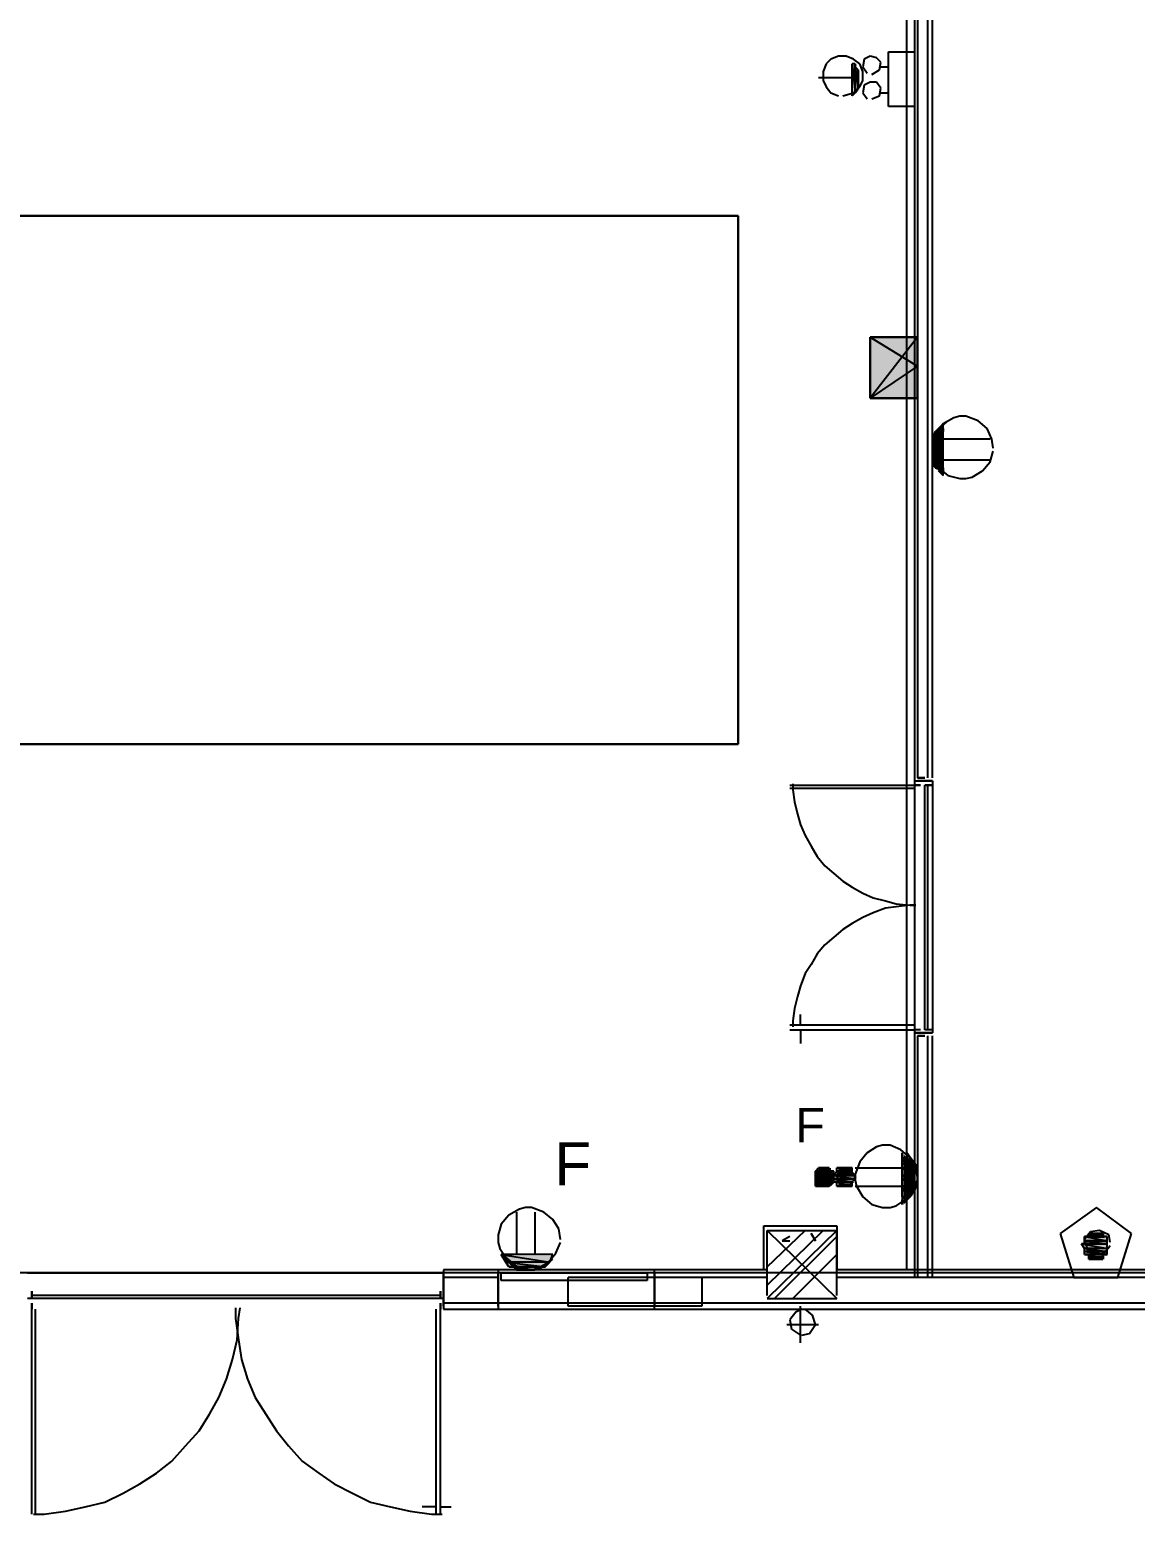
# Model space of a CAD drawing. Header units: millimetres. Extents: x 5 to 415, y 48 to 251.
# Drawn here: x 372.21 to 385.05, y 68.88 to 86.12 of the extents above; entities that cross this region are included whole.
import ezdxf

# ---------------------------------------------------------------- set-up
doc = ezdxf.new("R2010")
doc.units = ezdxf.units.MM
for name, color, linetype in [('H', 7, 'Continuous'), ('P', 7, 'Continuous'), ('T', 7, 'Continuous')]:
    doc.layers.add(name, color=color, linetype=linetype)

msp = doc.modelspace()

# ---------------------------------------------------------------- hatches: boundary and pattern name
at = {"layer": 'H', "linetype": 'Continuous'}
for points in [[(381.811, 85.39), (381.758, 85.337), (381.758, 85.725), (381.811, 85.725), (381.811, 85.39)], [(381.847, 85.425), (381.811, 85.39), (381.811, 85.69), (381.847, 85.637), (381.847, 85.425)], [(381.97, 81.827), (381.97, 82.55), (382.517, 82.55), (382.517, 81.827), (381.97, 81.827)], [(382.693, 81.368), (382.729, 81.456), (382.817, 81.456), (382.817, 81.368), (382.693, 81.368)], [(382.729, 81.456), (382.782, 81.492), (382.817, 81.492), (382.817, 81.456), (382.729, 81.456)], [(382.782, 81.492), (382.817, 81.527), (382.817, 81.492), (382.782, 81.492)], [(382.693, 81.315), (382.693, 81.368), (382.817, 81.368), (382.817, 81.315), (382.693, 81.315)], [(382.693, 81.245), (382.693, 81.315), (382.817, 81.315), (382.817, 81.245), (382.693, 81.245)], [(382.693, 81.192), (382.693, 81.245), (382.817, 81.245), (382.817, 81.192), (382.693, 81.192)], [(382.693, 81.104), (382.693, 81.192), (382.817, 81.192), (382.817, 81.104), (382.693, 81.104)], [(382.693, 81.068), (382.693, 81.104), (382.817, 81.104), (382.817, 81.068), (382.693, 81.068)], [(382.729, 81.033), (382.693, 81.068), (382.817, 81.068), (382.817, 81.033), (382.729, 81.033)], [(382.817, 80.945), (382.729, 81.033), (382.817, 80.98), (382.817, 80.945)], [(382.817, 80.98), (382.729, 81.033), (382.817, 81.033), (382.817, 80.98)], [(382.358, 73.025), (382.358, 73.06), (382.393, 73.025), (382.358, 73.025)], [(382.358, 72.99), (382.358, 73.025), (382.393, 73.025), (382.446, 72.99), (382.358, 72.99)], [(382.358, 72.937), (382.358, 72.99), (382.446, 72.99), (382.482, 72.937), (382.358, 72.937)], [(382.358, 72.902), (382.358, 72.937), (382.482, 72.937), (382.482, 72.902), (382.358, 72.902)], [(381.335, 72.849), (381.388, 72.902), (381.512, 72.902), (381.512, 72.849), (381.335, 72.849)], [(381.335, 72.813), (381.335, 72.849), (381.547, 72.849), (381.547, 72.813), (381.335, 72.813)], [(381.335, 72.778), (381.335, 72.813), (381.547, 72.813), (381.547, 72.778), (381.335, 72.778)], [(381.335, 72.725), (381.335, 72.778), (381.547, 72.778), (381.547, 72.725), (381.335, 72.725)], [(381.547, 72.813), (381.6, 72.849), (381.758, 72.849), (381.758, 72.813), (381.547, 72.813)], [(381.547, 72.778), (381.547, 72.813), (381.811, 72.813), (381.811, 72.778), (381.547, 72.778)], [(381.547, 72.725), (381.547, 72.778), (381.811, 72.778), (381.758, 72.725), (381.547, 72.725)], [(381.6, 72.849), (381.6, 72.902), (381.758, 72.902), (381.758, 72.849), (381.6, 72.849)], [(382.358, 72.813), (382.358, 72.902), (382.482, 72.902), (382.482, 72.813), (382.358, 72.813)], [(382.358, 72.778), (382.358, 72.813), (382.482, 72.813), (382.482, 72.778), (382.358, 72.778)], [(382.358, 72.69), (382.358, 72.778), (382.482, 72.778), (382.482, 72.69), (382.358, 72.69)], [(381.335, 72.69), (381.335, 72.725), (381.547, 72.725), (381.512, 72.69), (381.335, 72.69)], [(381.6, 72.69), (381.6, 72.725), (381.758, 72.725), (381.758, 72.69), (381.6, 72.69)], [(382.358, 72.637), (382.358, 72.69), (382.482, 72.69), (382.482, 72.637), (382.358, 72.637)], [(382.358, 72.566), (382.358, 72.637), (382.482, 72.637), (382.446, 72.566), (382.358, 72.566)], [(382.358, 72.478), (382.358, 72.566), (382.393, 72.513), (382.358, 72.478)], [(382.393, 72.513), (382.358, 72.566), (382.446, 72.566), (382.393, 72.513)], [(384.475, 72.055), (384.475, 72.09), (384.722, 72.09), (384.722, 72.055), (384.475, 72.055)], [(384.51, 72.09), (384.51, 72.143), (384.687, 72.143), (384.687, 72.09), (384.51, 72.09)], [(384.475, 71.967), (384.422, 72.002), (384.722, 72.002), (384.722, 71.967), (384.475, 71.967)], [(384.475, 72.002), (384.475, 72.055), (384.722, 72.055), (384.722, 72.002), (384.475, 72.002)], [(384.475, 71.931), (384.475, 71.967), (384.722, 71.967), (384.722, 71.931), (384.475, 71.931)], [(384.475, 71.878), (384.475, 71.931), (384.722, 71.931), (384.722, 71.878), (384.475, 71.878)], [(377.737, 71.79), (377.702, 71.878), (378.284, 71.878), (378.248, 71.79), (377.737, 71.79)], [(377.79, 71.755), (377.737, 71.79), (378.248, 71.79), (378.213, 71.755), (377.79, 71.755)], [(377.86, 71.72), (377.825, 71.755), (378.125, 71.755), (378.072, 71.72), (377.86, 71.72)], [(384.51, 71.843), (384.51, 71.878), (384.687, 71.878), (384.687, 71.843), (384.51, 71.843)]]:
    msp.add_hatch(color=256, dxfattribs=at).paths.add_polyline_path(points)

# ---------------------------------------------------------------- linework, layer by layer
at = {"layer": 'P'}
for points in [[(382.393, 71.72), (382.393, 87.136)], [(382.482, 87.136), (382.482, 77.435)], [(382.517, 87.136), (382.517, 77.435)], [(382.64, 77.435), (382.64, 87.136)], [(382.693, 77.435), (382.693, 87.136)], [(382.482, 87.048), (382.482, 71.72)], [(382.182, 85.231), (382.182, 85.866)], [(382.182, 85.866), (382.482, 85.866)], [(382.482, 85.866), (382.482, 85.231)], [(381.459, 85.725), (381.423, 85.637)], [(381.459, 85.725), (381.423, 85.637)], [(381.512, 85.778), (381.459, 85.725)], [(381.512, 85.778), (381.459, 85.725)], [(381.6, 85.813), (381.512, 85.778)], [(381.6, 85.813), (381.512, 85.778)], [(381.688, 85.813), (381.6, 85.813)], [(381.688, 85.813), (381.6, 85.813)], [(381.776, 85.778), (381.688, 85.813)], [(381.776, 85.778), (381.688, 85.813)], [(381.758, 85.355), (381.758, 85.725)], [(381.758, 85.725), (381.794, 85.39)], [(381.758, 85.725), (381.794, 85.39)], [(381.794, 85.725), (381.758, 85.725)], [(381.847, 85.725), (381.776, 85.778)], [(381.847, 85.725), (381.776, 85.778)], [(381.794, 85.39), (381.794, 85.725)], [(381.794, 85.39), (381.794, 85.725)], [(381.794, 85.725), (381.794, 85.69)], [(381.794, 85.725), (381.794, 85.39)], [(381.794, 85.39), (381.794, 85.725)], [(381.882, 85.637), (381.847, 85.725)], [(381.882, 85.637), (381.847, 85.725)], [(381.9, 85.778), (381.882, 85.69)], [(381.97, 85.813), (381.9, 85.778)], [(382.041, 85.796), (381.97, 85.813)], [(382.094, 85.743), (382.041, 85.796)], [(382.076, 85.654), (382.094, 85.743)], [(381.37, 85.566), (381.829, 85.566)], [(381.423, 85.637), (381.423, 85.531)], [(381.423, 85.637), (381.423, 85.531)], [(381.423, 85.531), (381.459, 85.46)], [(381.423, 85.531), (381.459, 85.46)], [(381.794, 85.69), (381.794, 85.39)], [(381.794, 85.39), (381.794, 85.69)], [(381.794, 85.69), (381.829, 85.443)], [(381.794, 85.69), (381.829, 85.443)], [(381.829, 85.654), (381.794, 85.69)], [(381.829, 85.443), (381.829, 85.654)], [(381.829, 85.443), (381.829, 85.654)], [(381.829, 85.654), (381.829, 85.478)], [(381.829, 85.654), (381.829, 85.478)], [(381.829, 85.602), (381.829, 85.654)], [(381.829, 85.478), (381.829, 85.602)], [(381.829, 85.478), (381.829, 85.602)], [(381.829, 85.602), (381.829, 85.513)], [(381.829, 85.602), (381.829, 85.513)], [(381.829, 85.566), (381.829, 85.602)], [(381.829, 85.513), (381.829, 85.566)], [(381.847, 85.46), (381.882, 85.531)], [(381.847, 85.46), (381.882, 85.531)], [(381.882, 85.69), (381.935, 85.619)], [(381.882, 85.531), (381.882, 85.637)], [(381.882, 85.531), (381.882, 85.637)], [(381.988, 85.602), (382.076, 85.654)], [(382.094, 85.69), (382.182, 85.69)], [(381.459, 85.46), (381.512, 85.39)], [(381.459, 85.46), (381.512, 85.39)], [(381.512, 85.39), (381.6, 85.355)], [(381.512, 85.39), (381.6, 85.355)], [(381.653, 85.355), (381.776, 85.39)], [(381.653, 85.355), (381.776, 85.39)], [(381.794, 85.39), (381.758, 85.355)], [(381.776, 85.39), (381.847, 85.46)], [(381.776, 85.39), (381.847, 85.46)], [(381.829, 85.443), (381.794, 85.39)], [(381.794, 85.39), (381.794, 85.39)], [(381.829, 85.513), (381.829, 85.478)], [(381.829, 85.478), (381.829, 85.443)], [(381.9, 85.478), (381.882, 85.39)], [(381.882, 85.39), (381.935, 85.319)], [(381.97, 85.513), (381.9, 85.478)], [(382.041, 85.513), (381.97, 85.513)], [(381.988, 85.319), (382.076, 85.355)], [(382.094, 85.443), (382.041, 85.513)], [(382.076, 85.355), (382.094, 85.443)], [(382.094, 85.39), (382.182, 85.39)], [(382.482, 85.231), (382.182, 85.231)], [(380.436, 83.961), (365.795, 83.961)], [(365.795, 83.961), (380.436, 83.961)], [(380.436, 83.961), (365.795, 83.961)], [(380.436, 77.823), (380.436, 83.961)], [(380.436, 83.961), (380.436, 77.823)], [(380.436, 77.823), (380.436, 83.961)], [(381.97, 81.844), (381.97, 82.55)], [(382.517, 82.55), (381.97, 81.844)], [(382.517, 82.55), (381.97, 81.844)], [(381.97, 81.844), (381.97, 82.55)], [(381.97, 82.55), (382.517, 82.55)], [(381.97, 81.844), (381.97, 82.55)], [(381.97, 82.55), (382.517, 82.55)], [(381.97, 82.55), (381.97, 81.844)], [(382.517, 82.55), (381.97, 82.55)], [(381.97, 82.55), (382.517, 82.215)], [(382.517, 81.844), (382.517, 82.55)], [(382.517, 82.55), (382.517, 81.844)], [(382.517, 81.844), (382.517, 82.55)], [(382.517, 82.215), (381.97, 81.844)], [(381.97, 81.844), (382.517, 81.844)], [(382.517, 81.844), (381.97, 81.844)], [(381.97, 81.844), (382.517, 81.844)], [(382.852, 81.562), (382.746, 81.474)], [(382.94, 81.615), (382.817, 81.545)], [(382.94, 81.615), (382.817, 81.545)], [(383.011, 81.633), (382.94, 81.615)], [(383.011, 81.633), (382.94, 81.615)], [(383.081, 81.633), (383.011, 81.633)], [(383.081, 81.633), (383.011, 81.633)], [(383.223, 81.58), (383.081, 81.633)], [(383.223, 81.58), (383.081, 81.633)], [(383.328, 81.492), (383.223, 81.58)], [(383.328, 81.492), (383.223, 81.58)], [(382.693, 81.368), (382.729, 81.456)], [(382.729, 81.439), (382.693, 81.298)], [(382.729, 81.439), (382.693, 81.298)], [(382.711, 81.403), (382.693, 81.315)], [(382.746, 81.474), (382.711, 81.403)], [(382.817, 81.545), (382.729, 81.439)], [(382.817, 81.545), (382.729, 81.439)], [(382.764, 81.492), (382.729, 81.456)], [(382.729, 81.456), (382.764, 81.492)], [(382.817, 81.456), (382.729, 81.456)], [(382.729, 81.456), (382.817, 81.368)], [(382.729, 81.456), (382.817, 81.368)], [(382.817, 81.545), (382.764, 81.492)], [(382.764, 81.492), (382.817, 81.545)], [(382.817, 80.945), (382.817, 81.545)], [(382.817, 81.492), (382.817, 81.456)], [(382.817, 81.456), (382.817, 81.492)], [(382.817, 81.368), (382.817, 81.456)], [(383.381, 81.368), (383.328, 81.492)], [(383.381, 81.368), (383.328, 81.492)], [(382.817, 81.368), (382.693, 81.368)], [(382.817, 81.368), (382.693, 81.368)], [(382.693, 81.368), (382.817, 81.333)], [(382.693, 81.368), (382.817, 81.333)], [(382.693, 81.333), (382.693, 81.368)], [(382.817, 81.333), (382.693, 81.333)], [(382.817, 81.333), (382.693, 81.333)], [(382.693, 81.333), (382.817, 81.245)], [(382.693, 81.333), (382.817, 81.245)], [(382.693, 81.245), (382.693, 81.333)], [(382.693, 81.315), (382.693, 81.227)], [(382.693, 81.298), (382.693, 81.227)], [(382.693, 81.298), (382.693, 81.227)], [(382.817, 81.245), (382.693, 81.245)], [(382.817, 81.245), (382.693, 81.245)], [(382.693, 81.245), (382.817, 81.209)], [(382.693, 81.245), (382.817, 81.209)], [(382.693, 81.209), (382.693, 81.245)], [(382.693, 81.227), (382.693, 81.157)], [(382.693, 81.227), (382.693, 81.157)], [(382.693, 81.227), (382.711, 81.139)], [(383.364, 81.368), (382.817, 81.368)], [(382.817, 81.333), (382.817, 81.368)], [(382.817, 81.245), (382.817, 81.333)], [(382.817, 81.209), (382.817, 81.245)], [(383.364, 81.104), (383.399, 81.227)], [(383.364, 81.104), (383.399, 81.227)], [(383.399, 81.262), (383.381, 81.368)], [(383.399, 81.262), (383.381, 81.368)], [(382.817, 81.209), (382.693, 81.209)], [(382.817, 81.209), (382.693, 81.209)], [(382.693, 81.209), (382.817, 81.121)], [(382.693, 81.209), (382.817, 81.121)], [(382.693, 81.121), (382.693, 81.209)], [(382.693, 81.157), (382.764, 81.033)], [(382.693, 81.157), (382.764, 81.033)], [(382.817, 81.121), (382.693, 81.121)], [(382.817, 81.121), (382.693, 81.121)], [(382.693, 81.121), (382.817, 81.068)], [(382.693, 81.121), (382.817, 81.068)], [(382.693, 81.068), (382.693, 81.121)], [(382.817, 81.068), (382.693, 81.068)], [(382.817, 81.068), (382.693, 81.068)], [(382.693, 81.068), (382.817, 81.033)], [(382.693, 81.068), (382.817, 81.033)], [(382.729, 81.033), (382.693, 81.068)], [(382.711, 81.139), (382.746, 81.051)], [(382.746, 81.051), (382.817, 80.998)], [(382.817, 81.121), (382.817, 81.209)], [(383.364, 81.121), (382.817, 81.121)], [(382.817, 81.068), (382.817, 81.121)], [(382.817, 81.033), (382.817, 81.068)], [(383.275, 80.998), (383.364, 81.104)], [(383.275, 80.998), (383.364, 81.104)], [(382.817, 81.033), (382.729, 81.033)], [(382.729, 81.033), (382.817, 80.998)], [(382.817, 80.998), (382.729, 81.033)], [(382.729, 81.033), (382.817, 81.033)], [(382.817, 80.998), (382.729, 81.033)], [(382.764, 81.033), (382.87, 80.945)], [(382.764, 81.033), (382.87, 80.945)], [(382.764, 80.998), (382.817, 80.945)], [(382.817, 80.945), (382.764, 80.998)], [(382.817, 81.033), (382.817, 80.998)], [(382.87, 80.945), (383.011, 80.91)], [(382.87, 80.945), (383.011, 80.91)], [(383.011, 80.91), (383.081, 80.91)], [(383.011, 80.91), (383.081, 80.91)], [(383.081, 80.91), (383.152, 80.927)], [(383.081, 80.91), (383.152, 80.927)], [(383.152, 80.927), (383.275, 80.998)], [(383.152, 80.927), (383.275, 80.998)], [(365.795, 77.823), (380.436, 77.823)], [(380.436, 77.823), (365.795, 77.823)], [(365.795, 77.823), (380.436, 77.823)], [(382.605, 77.435), (382.517, 77.435)], [(382.517, 77.435), (382.605, 77.435)], [(382.605, 77.435), (382.517, 77.435)], [(382.605, 77.435), (382.517, 77.435)], [(382.605, 77.435), (382.517, 77.435)], [(381.035, 77.347), (382.482, 77.347)], [(382.482, 77.311), (381.035, 77.311)], [(381.071, 77.364), (381.071, 77.294)], [(381.071, 77.294), (381.088, 77.153)], [(382.482, 77.399), (382.693, 77.399)], [(382.482, 77.347), (382.552, 77.347)], [(382.552, 77.347), (382.482, 77.347)], [(382.693, 77.399), (382.517, 77.399)], [(382.517, 77.399), (382.693, 77.399)], [(382.605, 74.507), (382.605, 77.347)], [(382.693, 77.347), (382.605, 77.347)], [(382.605, 77.347), (382.693, 77.347)], [(382.64, 74.507), (382.64, 77.347)], [(382.693, 77.399), (382.693, 74.471)], [(381.088, 77.153), (381.123, 77.011)], [(381.123, 77.011), (381.159, 76.888)], [(381.159, 76.888), (381.212, 76.764)], [(381.212, 76.764), (381.282, 76.641)], [(381.282, 76.641), (381.353, 76.518)], [(381.353, 76.518), (381.441, 76.412)], [(381.441, 76.412), (381.547, 76.323)], [(381.547, 76.323), (381.653, 76.235)], [(381.653, 76.235), (381.758, 76.165)], [(381.758, 76.165), (381.882, 76.094)], [(381.882, 76.094), (382.005, 76.041)], [(382.005, 76.041), (382.147, 76.006)], [(382.005, 75.865), (381.882, 75.812)], [(382.147, 75.918), (382.005, 75.865)], [(382.147, 76.006), (382.27, 75.971)], [(382.27, 75.935), (382.147, 75.918)], [(382.27, 75.971), (382.429, 75.953)], [(382.429, 75.953), (382.27, 75.935)], [(382.499, 75.953), (382.429, 75.953)], [(382.429, 75.953), (382.499, 75.953)], [(381.758, 75.741), (381.653, 75.671)], [(381.882, 75.812), (381.758, 75.741)], [(381.547, 75.583), (381.441, 75.494)], [(381.653, 75.671), (381.547, 75.583)], [(381.353, 75.389), (381.282, 75.265)], [(381.441, 75.494), (381.353, 75.389)], [(381.282, 75.265), (381.212, 75.159)], [(381.159, 75.018), (381.123, 74.895)], [(381.212, 75.159), (381.159, 75.018)], [(381.123, 74.895), (381.088, 74.754)], [(381.088, 74.754), (381.071, 74.613)], [(381.159, 74.56), (381.159, 74.683)], [(382.482, 74.56), (381.035, 74.56)], [(381.035, 74.507), (382.482, 74.507)], [(381.071, 74.613), (381.071, 74.542)], [(381.159, 74.507), (381.159, 74.348)], [(382.552, 74.507), (382.482, 74.507)], [(382.693, 74.507), (382.605, 74.507)], [(382.693, 74.471), (382.482, 74.471)], [(382.482, 74.471), (382.552, 74.471)], [(382.482, 74.436), (382.482, 71.632)], [(382.693, 74.471), (382.517, 74.471)], [(382.517, 74.471), (382.693, 74.471)], [(382.517, 74.436), (382.517, 71.632)], [(382.605, 74.436), (382.517, 74.436)], [(382.517, 74.436), (382.605, 74.436)], [(382.605, 74.436), (382.517, 74.436)], [(382.517, 74.436), (382.605, 74.436)], [(382.517, 74.436), (382.605, 74.436)], [(382.605, 74.471), (382.693, 74.471)], [(382.64, 71.632), (382.64, 74.436)], [(382.693, 71.632), (382.693, 74.436)], [(382.041, 73.148), (381.935, 73.078)], [(382.041, 73.148), (381.935, 73.078)], [(382.111, 73.166), (382.041, 73.148)], [(382.111, 73.166), (382.041, 73.148)], [(382.199, 73.166), (382.111, 73.166)], [(382.199, 73.166), (382.111, 73.166)], [(382.323, 73.113), (382.199, 73.166)], [(382.323, 73.113), (382.199, 73.166)], [(382.429, 73.025), (382.323, 73.113)], [(382.429, 73.025), (382.323, 73.113)], [(381.847, 72.972), (381.794, 72.831)], [(381.847, 72.972), (381.794, 72.831)], [(381.935, 73.078), (381.847, 72.972)], [(381.935, 73.078), (381.847, 72.972)], [(382.341, 73.078), (382.341, 73.025)], [(382.341, 73.025), (382.341, 73.078)], [(382.341, 73.078), (382.341, 72.478)], [(382.341, 73.025), (382.429, 72.99)], [(382.341, 72.99), (382.341, 73.025)], [(382.429, 72.99), (382.341, 72.99)], [(382.429, 72.99), (382.341, 72.99)], [(382.341, 72.99), (382.482, 72.954)], [(382.341, 72.99), (382.482, 72.954)], [(382.341, 72.954), (382.341, 72.99)], [(382.482, 72.954), (382.341, 72.954)], [(382.482, 72.954), (382.341, 72.954)], [(382.341, 72.954), (382.482, 72.902)], [(382.341, 72.954), (382.482, 72.902)], [(382.341, 72.902), (382.341, 72.954)], [(382.446, 73.007), (382.393, 73.078)], [(382.393, 73.025), (382.429, 72.99)], [(382.429, 72.99), (382.393, 73.025)], [(382.499, 72.902), (382.429, 73.025)], [(382.499, 72.902), (382.429, 73.025)], [(382.482, 72.954), (382.429, 72.99)], [(382.499, 72.937), (382.446, 73.007)], [(382.482, 72.902), (382.482, 72.954)], [(382.517, 72.849), (382.499, 72.937)], [(381.335, 72.866), (381.37, 72.902)], [(381.353, 72.866), (381.335, 72.778)], [(381.494, 72.866), (381.335, 72.866)], [(381.547, 72.866), (381.335, 72.866)], [(381.335, 72.866), (381.547, 72.866)], [(381.547, 72.866), (381.335, 72.866)], [(381.335, 72.866), (381.494, 72.866)], [(381.547, 72.866), (381.335, 72.866)], [(381.335, 72.866), (381.547, 72.813)], [(381.335, 72.866), (381.547, 72.813)], [(381.335, 72.813), (381.335, 72.866)], [(381.547, 72.813), (381.335, 72.813)], [(381.547, 72.813), (381.335, 72.813)], [(381.335, 72.813), (381.547, 72.813)], [(381.335, 72.813), (381.547, 72.813)], [(381.547, 72.813), (381.335, 72.813)], [(381.547, 72.813), (381.335, 72.813)], [(381.335, 72.813), (381.547, 72.778)], [(381.335, 72.813), (381.547, 72.778)], [(381.335, 72.778), (381.335, 72.813)], [(381.335, 72.778), (381.37, 72.708)], [(381.547, 72.778), (381.335, 72.778)], [(381.547, 72.778), (381.335, 72.778)], [(381.335, 72.778), (381.547, 72.778)], [(381.335, 72.778), (381.547, 72.778)], [(381.547, 72.778), (381.335, 72.778)], [(381.547, 72.778), (381.335, 72.778)], [(381.335, 72.778), (381.547, 72.743)], [(381.335, 72.778), (381.547, 72.743)], [(381.335, 72.743), (381.335, 72.778)], [(381.406, 72.902), (381.353, 72.866)], [(381.494, 72.902), (381.37, 72.902)], [(381.37, 72.902), (381.423, 72.902)], [(381.494, 72.902), (381.37, 72.902)], [(381.37, 72.902), (381.494, 72.902)], [(381.37, 72.902), (381.494, 72.902)], [(381.494, 72.902), (381.37, 72.902)], [(381.494, 72.902), (381.37, 72.902)], [(381.37, 72.902), (381.494, 72.866)], [(381.37, 72.902), (381.494, 72.866)], [(381.494, 72.884), (381.406, 72.902)], [(381.423, 72.902), (381.459, 72.902)], [(381.459, 72.902), (381.423, 72.902)], [(381.459, 72.902), (381.423, 72.902)], [(381.423, 72.902), (381.459, 72.902)], [(381.423, 72.902), (381.494, 72.902)], [(381.459, 72.902), (381.494, 72.902)], [(381.494, 72.902), (381.459, 72.902)], [(381.494, 72.902), (381.494, 72.902)], [(381.494, 72.902), (381.494, 72.902)], [(381.494, 72.866), (381.494, 72.902)], [(381.547, 72.796), (381.494, 72.884)], [(381.494, 72.866), (381.547, 72.866)], [(381.547, 72.813), (381.582, 72.866)], [(381.547, 72.813), (381.547, 72.866)], [(381.758, 72.813), (381.547, 72.813)], [(381.794, 72.813), (381.547, 72.813)], [(381.547, 72.813), (381.794, 72.813)], [(381.794, 72.813), (381.547, 72.813)], [(381.547, 72.813), (381.758, 72.813)], [(381.794, 72.813), (381.547, 72.813)], [(381.547, 72.813), (381.794, 72.778)], [(381.547, 72.813), (381.794, 72.778)], [(381.547, 72.778), (381.547, 72.813)], [(381.547, 72.813), (381.547, 72.813)], [(381.547, 72.813), (381.547, 72.813)], [(381.547, 72.778), (381.547, 72.813)], [(381.794, 72.778), (381.547, 72.778)], [(381.794, 72.778), (381.547, 72.778)], [(381.547, 72.778), (381.794, 72.778)], [(381.547, 72.778), (381.794, 72.778)], [(381.794, 72.778), (381.547, 72.778)], [(381.794, 72.778), (381.547, 72.778)], [(381.547, 72.778), (381.758, 72.743)], [(381.547, 72.778), (381.758, 72.743)], [(381.547, 72.743), (381.547, 72.778)], [(381.547, 72.778), (381.547, 72.778)], [(381.547, 72.778), (381.547, 72.778)], [(381.547, 72.743), (381.547, 72.778)], [(381.758, 72.902), (381.582, 72.902)], [(381.582, 72.902), (381.635, 72.902)], [(381.758, 72.902), (381.582, 72.902)], [(381.582, 72.902), (381.758, 72.866)], [(381.582, 72.902), (381.758, 72.866)], [(381.582, 72.866), (381.582, 72.902)], [(381.6, 72.866), (381.582, 72.778)], [(381.758, 72.866), (381.582, 72.866)], [(381.758, 72.866), (381.582, 72.866)], [(381.582, 72.866), (381.758, 72.866)], [(381.582, 72.866), (381.758, 72.866)], [(381.758, 72.866), (381.582, 72.866)], [(381.758, 72.866), (381.582, 72.866)], [(381.582, 72.866), (381.758, 72.813)], [(381.582, 72.866), (381.758, 72.813)], [(381.582, 72.778), (381.635, 72.708)], [(381.67, 72.902), (381.6, 72.866)], [(381.67, 72.902), (381.635, 72.902)], [(381.635, 72.902), (381.67, 72.902)], [(381.706, 72.902), (381.635, 72.902)], [(381.635, 72.902), (381.706, 72.902)], [(381.635, 72.902), (381.706, 72.902)], [(381.706, 72.902), (381.635, 72.902)], [(381.706, 72.902), (381.635, 72.902)], [(381.635, 72.902), (381.758, 72.902)], [(381.635, 72.902), (381.758, 72.902)], [(381.741, 72.884), (381.67, 72.902)], [(381.706, 72.902), (381.706, 72.902)], [(381.706, 72.902), (381.706, 72.902)], [(381.706, 72.902), (381.706, 72.902)], [(381.706, 72.902), (381.706, 72.902)], [(381.758, 72.902), (381.706, 72.902)], [(381.794, 72.796), (381.741, 72.884)], [(381.758, 72.866), (381.758, 72.902)], [(381.758, 72.866), (381.758, 72.866)], [(381.758, 72.866), (381.758, 72.866)], [(381.758, 72.813), (381.758, 72.866)], [(381.758, 72.813), (381.794, 72.813)], [(381.758, 72.743), (381.794, 72.778)], [(381.794, 72.902), (382.341, 72.902)], [(381.794, 72.831), (381.794, 72.76)], [(381.794, 72.831), (381.794, 72.76)], [(381.794, 72.778), (381.794, 72.813)], [(381.794, 72.778), (381.794, 72.778)], [(381.794, 72.778), (381.794, 72.778)], [(382.482, 72.902), (382.341, 72.902)], [(382.482, 72.902), (382.341, 72.902)], [(382.341, 72.902), (382.482, 72.813)], [(382.341, 72.902), (382.482, 72.813)], [(382.341, 72.813), (382.341, 72.902)], [(382.482, 72.813), (382.341, 72.813)], [(382.482, 72.813), (382.341, 72.813)], [(382.341, 72.813), (382.482, 72.778)], [(382.341, 72.813), (382.482, 72.778)], [(382.341, 72.778), (382.341, 72.813)], [(382.482, 72.778), (382.341, 72.778)], [(382.482, 72.778), (382.341, 72.778)], [(382.341, 72.778), (382.482, 72.69)], [(382.341, 72.778), (382.482, 72.69)], [(382.341, 72.69), (382.341, 72.778)], [(382.482, 72.813), (382.482, 72.902)], [(382.482, 72.778), (382.482, 72.813)], [(382.482, 72.69), (382.482, 72.778)], [(382.517, 72.796), (382.499, 72.902)], [(382.517, 72.796), (382.499, 72.902)], [(382.517, 72.76), (382.517, 72.849)], [(381.547, 72.743), (381.335, 72.743)], [(381.547, 72.743), (381.335, 72.743)], [(381.335, 72.743), (381.547, 72.743)], [(381.335, 72.743), (381.547, 72.743)], [(381.547, 72.743), (381.335, 72.743)], [(381.547, 72.743), (381.335, 72.743)], [(381.335, 72.743), (381.494, 72.69)], [(381.335, 72.743), (381.494, 72.69)], [(381.335, 72.69), (381.335, 72.743)], [(381.494, 72.69), (381.335, 72.69)], [(381.494, 72.69), (381.335, 72.69)], [(381.335, 72.69), (381.37, 72.69)], [(381.335, 72.69), (381.494, 72.69)], [(381.494, 72.69), (381.335, 72.69)], [(381.37, 72.708), (381.459, 72.69)], [(381.37, 72.69), (381.494, 72.69)], [(381.494, 72.69), (381.37, 72.69)], [(381.37, 72.69), (381.494, 72.69)], [(381.494, 72.69), (381.37, 72.69)], [(381.37, 72.69), (381.494, 72.69)], [(381.494, 72.69), (381.37, 72.69)], [(381.37, 72.69), (381.459, 72.69)], [(381.37, 72.69), (381.459, 72.69)], [(381.423, 72.69), (381.37, 72.69)], [(381.459, 72.69), (381.423, 72.69)], [(381.423, 72.69), (381.459, 72.69)], [(381.459, 72.69), (381.423, 72.69)], [(381.459, 72.69), (381.529, 72.743)], [(381.459, 72.69), (381.494, 72.69)], [(381.459, 72.69), (381.459, 72.69)], [(381.459, 72.69), (381.459, 72.69)], [(381.494, 72.69), (381.547, 72.743)], [(381.494, 72.69), (381.494, 72.69)], [(381.494, 72.69), (381.494, 72.69)], [(381.758, 72.743), (381.547, 72.743)], [(381.758, 72.743), (381.547, 72.743)], [(381.547, 72.743), (381.582, 72.743)], [(381.547, 72.743), (381.758, 72.743)], [(381.758, 72.743), (381.547, 72.743)], [(381.547, 72.743), (381.547, 72.743)], [(381.547, 72.743), (381.547, 72.743)], [(381.582, 72.743), (381.758, 72.743)], [(381.758, 72.743), (381.582, 72.743)], [(381.582, 72.743), (381.758, 72.69)], [(381.582, 72.743), (381.758, 72.69)], [(381.582, 72.69), (381.582, 72.743)], [(381.758, 72.69), (381.582, 72.69)], [(381.758, 72.69), (381.582, 72.69)], [(381.582, 72.69), (381.758, 72.69)], [(381.582, 72.69), (381.758, 72.69)], [(381.758, 72.69), (381.582, 72.69)], [(381.758, 72.69), (381.582, 72.69)], [(381.582, 72.69), (381.706, 72.69)], [(381.582, 72.69), (381.706, 72.69)], [(381.635, 72.69), (381.582, 72.69)], [(381.635, 72.708), (381.706, 72.69)], [(381.706, 72.69), (381.635, 72.69)], [(381.706, 72.69), (381.635, 72.69)], [(381.635, 72.69), (381.706, 72.69)], [(381.635, 72.69), (381.706, 72.69)], [(381.706, 72.69), (381.635, 72.69)], [(381.67, 72.69), (381.635, 72.69)], [(381.635, 72.69), (381.67, 72.69)], [(381.67, 72.69), (381.706, 72.69)], [(381.706, 72.69), (381.67, 72.69)], [(381.706, 72.69), (381.776, 72.743)], [(381.706, 72.69), (381.758, 72.69)], [(381.706, 72.69), (381.706, 72.69)], [(381.706, 72.69), (381.706, 72.69)], [(381.758, 72.743), (381.758, 72.743)], [(381.758, 72.69), (381.758, 72.743)], [(381.758, 72.69), (381.758, 72.69)], [(381.758, 72.69), (381.758, 72.69)], [(381.794, 72.76), (381.811, 72.69)], [(381.794, 72.76), (381.811, 72.69)], [(381.794, 72.69), (382.341, 72.69)], [(381.811, 72.69), (381.882, 72.566)], [(381.811, 72.69), (381.882, 72.566)], [(382.482, 72.69), (382.341, 72.69)], [(382.482, 72.69), (382.341, 72.69)], [(382.341, 72.69), (382.482, 72.655)], [(382.341, 72.69), (382.482, 72.655)], [(382.341, 72.655), (382.341, 72.69)], [(382.482, 72.655), (382.341, 72.655)], [(382.482, 72.655), (382.341, 72.655)], [(382.341, 72.655), (382.429, 72.566)], [(382.341, 72.655), (382.429, 72.566)], [(382.341, 72.566), (382.341, 72.655)], [(382.376, 72.531), (382.464, 72.637)], [(382.376, 72.531), (382.464, 72.637)], [(382.429, 72.566), (382.482, 72.655)], [(382.446, 72.584), (382.499, 72.672)], [(382.464, 72.637), (382.517, 72.76)], [(382.464, 72.637), (382.517, 72.76)], [(382.482, 72.655), (382.482, 72.69)], [(382.499, 72.672), (382.517, 72.76)], [(377.896, 72.425), (377.772, 72.355)], [(377.896, 72.425), (377.772, 72.355)], [(377.966, 72.443), (377.896, 72.425)], [(377.966, 72.443), (377.896, 72.425)], [(378.037, 72.443), (377.966, 72.443)], [(378.037, 72.443), (377.966, 72.443)], [(378.178, 72.39), (378.037, 72.443)], [(378.178, 72.39), (378.037, 72.443)], [(381.882, 72.566), (381.988, 72.478)], [(381.882, 72.566), (381.988, 72.478)], [(381.988, 72.478), (382.111, 72.443)], [(381.988, 72.478), (382.111, 72.443)], [(382.111, 72.443), (382.199, 72.443)], [(382.111, 72.443), (382.199, 72.443)], [(382.199, 72.443), (382.27, 72.461)], [(382.199, 72.443), (382.27, 72.461)], [(382.27, 72.461), (382.376, 72.531)], [(382.27, 72.461), (382.376, 72.531)], [(382.429, 72.566), (382.341, 72.566)], [(382.341, 72.566), (382.393, 72.531)], [(382.393, 72.531), (382.341, 72.566)], [(382.341, 72.566), (382.429, 72.566)], [(382.393, 72.531), (382.341, 72.566)], [(382.341, 72.531), (382.341, 72.478)], [(382.341, 72.478), (382.341, 72.531)], [(382.358, 72.496), (382.446, 72.584)], [(382.429, 72.566), (382.393, 72.531)], [(384.598, 72.443), (384.175, 72.143)], [(385.004, 72.143), (384.598, 72.443)], [(377.684, 72.249), (377.649, 72.125)], [(377.684, 72.249), (377.649, 72.125)], [(377.772, 72.355), (377.684, 72.249)], [(377.772, 72.355), (377.684, 72.249)], [(377.86, 72.39), (377.86, 71.896)], [(378.072, 72.39), (378.072, 71.896)], [(378.284, 72.302), (378.178, 72.39)], [(378.284, 72.302), (378.178, 72.39)], [(378.354, 72.196), (378.284, 72.302)], [(378.354, 72.196), (378.284, 72.302)], [(377.649, 72.125), (377.649, 72.037)], [(377.649, 72.125), (377.649, 72.037)], [(378.372, 72.073), (378.354, 72.196)], [(378.372, 72.073), (378.354, 72.196)], [(380.735, 71.72), (380.735, 72.231)], [(380.735, 72.231), (381.582, 72.231)], [(380.771, 71.755), (381.212, 72.178)], [(380.771, 71.543), (381.423, 72.178)], [(380.771, 72.178), (381.582, 72.178)], [(380.771, 71.42), (380.771, 72.178)], [(381.582, 72.178), (380.771, 71.385)], [(380.771, 72.178), (381.582, 71.385)], [(380.859, 71.385), (381.582, 72.108)], [(381.035, 72.108), (380.947, 72.055)], [(381.282, 72.143), (381.335, 72.055)], [(381.335, 72.055), (381.282, 72.143)], [(381.582, 72.231), (381.582, 71.72)], [(381.582, 71.42), (381.582, 72.178)], [(384.175, 72.143), (384.334, 71.632)], [(384.528, 72.161), (384.457, 72.073)], [(384.722, 72.108), (384.457, 72.108)], [(384.457, 72.108), (384.51, 72.108)], [(384.722, 72.108), (384.457, 72.108)], [(384.457, 72.108), (384.722, 72.055)], [(384.457, 72.108), (384.722, 72.055)], [(384.457, 72.055), (384.457, 72.108)], [(384.457, 72.073), (384.493, 71.949)], [(384.669, 72.143), (384.51, 72.143)], [(384.51, 72.143), (384.545, 72.143)], [(384.669, 72.143), (384.51, 72.143)], [(384.51, 72.143), (384.669, 72.108)], [(384.51, 72.143), (384.669, 72.108)], [(384.51, 72.108), (384.51, 72.143)], [(384.669, 72.108), (384.51, 72.108)], [(384.669, 72.108), (384.51, 72.108)], [(384.51, 72.108), (384.722, 72.108)], [(384.51, 72.108), (384.722, 72.108)], [(384.634, 72.178), (384.528, 72.161)], [(384.598, 72.143), (384.545, 72.143)], [(384.545, 72.143), (384.598, 72.143)], [(384.634, 72.143), (384.545, 72.143)], [(384.545, 72.143), (384.669, 72.143)], [(384.545, 72.143), (384.669, 72.143)], [(384.739, 72.125), (384.634, 72.178)], [(384.634, 72.143), (384.634, 72.143)], [(384.634, 72.143), (384.634, 72.143)], [(384.669, 72.143), (384.634, 72.143)], [(384.669, 72.108), (384.669, 72.143)], [(384.722, 72.108), (384.669, 72.108)], [(384.722, 72.055), (384.722, 72.108)], [(384.757, 72.037), (384.739, 72.125)], [(384.845, 71.632), (385.004, 72.143)], [(377.649, 72.037), (377.666, 71.967)], [(377.649, 72.037), (377.666, 71.967)], [(377.666, 71.967), (377.737, 71.861)], [(377.666, 71.967), (377.737, 71.861)], [(378.231, 71.808), (378.319, 71.914)], [(378.231, 71.808), (378.319, 71.914)], [(378.319, 71.914), (378.372, 72.037)], [(378.319, 71.914), (378.372, 72.037)], [(380.947, 72.055), (381.035, 72.055)], [(384.457, 72.02), (384.422, 72.02)], [(384.422, 72.02), (384.722, 72.02)], [(384.722, 72.02), (384.422, 72.02)], [(384.422, 72.02), (384.722, 71.967)], [(384.422, 72.02), (384.722, 71.967)], [(384.457, 71.967), (384.422, 72.02)], [(384.722, 72.055), (384.457, 72.055)], [(384.722, 72.055), (384.457, 72.055)], [(384.457, 72.055), (384.722, 72.055)], [(384.457, 72.055), (384.722, 72.055)], [(384.722, 72.055), (384.457, 72.055)], [(384.722, 72.055), (384.457, 72.055)], [(384.457, 72.055), (384.722, 72.02)], [(384.457, 72.055), (384.722, 72.02)], [(384.457, 72.02), (384.457, 72.055)], [(384.722, 72.02), (384.457, 72.02)], [(384.722, 72.02), (384.457, 72.02)], [(384.457, 72.02), (384.722, 72.02)], [(384.722, 72.02), (384.457, 72.02)], [(384.722, 71.967), (384.457, 71.967)], [(384.722, 71.967), (384.457, 71.967)], [(384.457, 71.967), (384.722, 71.931)], [(384.457, 71.967), (384.722, 71.931)], [(384.457, 71.931), (384.457, 71.967)], [(384.722, 71.931), (384.457, 71.931)], [(384.722, 71.931), (384.457, 71.931)], [(384.457, 71.931), (384.722, 71.931)], [(384.457, 71.931), (384.722, 71.931)], [(384.722, 71.931), (384.457, 71.931)], [(384.722, 71.931), (384.457, 71.931)], [(384.457, 71.931), (384.722, 71.896)], [(384.457, 71.931), (384.722, 71.896)], [(384.457, 71.896), (384.457, 71.931)], [(384.493, 71.949), (384.581, 71.896)], [(384.581, 71.896), (384.687, 71.914)], [(384.687, 71.914), (384.757, 72.002)], [(384.722, 72.055), (384.722, 72.055)], [(384.722, 72.055), (384.722, 72.055)], [(384.722, 72.02), (384.722, 72.055)], [(384.722, 72.02), (384.722, 72.02)], [(384.722, 71.967), (384.722, 72.02)], [(384.722, 71.931), (384.722, 71.967)], [(384.722, 71.931), (384.722, 71.931)], [(384.722, 71.931), (384.722, 71.931)], [(384.722, 71.896), (384.722, 71.931)], [(378.284, 71.896), (377.684, 71.896)], [(377.684, 71.896), (378.248, 71.808)], [(377.684, 71.896), (378.248, 71.808)], [(377.737, 71.808), (377.684, 71.896)], [(378.284, 71.896), (377.684, 71.896)], [(377.702, 71.878), (377.79, 71.79)], [(377.737, 71.861), (377.843, 71.773)], [(377.737, 71.861), (377.843, 71.773)], [(378.248, 71.808), (377.737, 71.808)], [(378.248, 71.808), (377.737, 71.808)], [(377.737, 71.808), (378.195, 71.755)], [(377.737, 71.808), (378.195, 71.755)], [(377.772, 71.755), (377.737, 71.808)], [(378.195, 71.755), (377.772, 71.755)], [(378.195, 71.755), (377.772, 71.755)], [(377.772, 71.755), (378.107, 71.755)], [(377.772, 71.755), (378.107, 71.755)], [(377.825, 71.755), (377.772, 71.755)], [(377.79, 71.79), (377.878, 71.737)], [(378.107, 71.755), (377.825, 71.755)], [(378.107, 71.755), (377.825, 71.755)], [(377.825, 71.755), (378.072, 71.72)], [(377.825, 71.755), (378.072, 71.72)], [(377.86, 71.72), (377.825, 71.755)], [(377.843, 71.773), (377.966, 71.72)], [(377.843, 71.773), (377.966, 71.72)], [(377.878, 71.737), (377.966, 71.72)], [(378.037, 71.72), (378.107, 71.737)], [(378.037, 71.72), (378.107, 71.737)], [(378.054, 71.72), (378.143, 71.737)], [(378.072, 71.72), (378.107, 71.755)], [(378.107, 71.737), (378.231, 71.808)], [(378.107, 71.737), (378.231, 71.808)], [(378.107, 71.755), (378.195, 71.755)], [(378.143, 71.737), (378.213, 71.79)], [(378.195, 71.755), (378.248, 71.808)], [(378.213, 71.79), (378.284, 71.843)], [(378.248, 71.808), (378.284, 71.896)], [(381.071, 71.385), (381.582, 71.896)], [(384.722, 71.896), (384.457, 71.896)], [(384.722, 71.896), (384.457, 71.896)], [(384.457, 71.896), (384.669, 71.896)], [(384.457, 71.896), (384.669, 71.896)], [(384.51, 71.896), (384.457, 71.896)], [(384.669, 71.896), (384.51, 71.896)], [(384.669, 71.896), (384.51, 71.896)], [(384.51, 71.896), (384.669, 71.843)], [(384.51, 71.896), (384.669, 71.843)], [(384.51, 71.843), (384.51, 71.896)], [(384.669, 71.843), (384.51, 71.843)], [(384.669, 71.843), (384.51, 71.843)], [(384.51, 71.843), (384.634, 71.843)], [(384.51, 71.843), (384.634, 71.843)], [(384.545, 71.843), (384.51, 71.843)], [(384.634, 71.843), (384.545, 71.843)], [(384.598, 71.843), (384.545, 71.843)], [(384.545, 71.843), (384.598, 71.843)], [(384.598, 71.843), (384.634, 71.843)], [(384.634, 71.843), (384.598, 71.843)], [(384.634, 71.843), (384.669, 71.843)], [(384.669, 71.896), (384.722, 71.896)], [(384.669, 71.843), (384.669, 71.896)], [(393.982, 71.684), (38.858, 71.684)], [(372.181, 71.684), (377.014, 71.684)], [(377.014, 71.72), (377.014, 71.261)], [(377.649, 71.72), (377.014, 71.72)], [(377.014, 71.684), (377.014, 71.296)], [(377.014, 71.296), (377.014, 71.684)], [(377.014, 71.684), (377.014, 71.296)], [(377.014, 71.296), (377.014, 71.684)], [(377.014, 71.296), (377.014, 71.684)], [(377.649, 71.632), (377.014, 71.632)], [(379.465, 71.72), (377.649, 71.72)], [(377.649, 71.72), (377.649, 71.261)], [(377.649, 71.296), (377.649, 71.684)], [(377.684, 71.596), (377.684, 71.684)], [(377.684, 71.684), (379.377, 71.684)], [(379.377, 71.596), (377.684, 71.596)], [(378.072, 71.72), (377.86, 71.72)], [(378.072, 71.72), (377.86, 71.72)], [(377.86, 71.72), (377.984, 71.72)], [(377.86, 71.72), (377.984, 71.72)], [(377.948, 71.72), (377.86, 71.72)], [(377.984, 71.72), (377.948, 71.72)], [(377.966, 71.72), (378.037, 71.72)], [(377.966, 71.72), (378.037, 71.72)], [(377.966, 71.72), (378.054, 71.72)], [(377.984, 71.72), (378.072, 71.72)], [(380.065, 71.632), (378.46, 71.632)], [(380.065, 71.632), (378.46, 71.632)], [(378.46, 71.296), (378.46, 71.632)], [(379.377, 71.684), (379.377, 71.596)], [(379.465, 71.632), (379.377, 71.632)], [(380.771, 71.72), (379.465, 71.72)], [(379.465, 71.261), (379.465, 71.72)], [(379.465, 71.684), (379.465, 71.296)], [(380.771, 71.632), (379.465, 71.632)], [(380.012, 71.632), (380.012, 71.296)], [(393.524, 71.72), (381.582, 71.72)], [(393.524, 71.632), (381.582, 71.632)], [(384.334, 71.632), (384.845, 71.632)], [(377.014, 71.385), (372.181, 71.385)], [(372.233, 71.473), (372.233, 71.385)], [(372.233, 71.385), (372.233, 71.473)], [(376.978, 71.42), (372.233, 71.42)], [(376.978, 71.385), (372.233, 71.385)], [(376.978, 71.473), (376.978, 71.385)], [(376.978, 71.385), (376.978, 71.473)], [(377.014, 71.473), (377.014, 71.296)], [(377.014, 71.296), (377.014, 71.473)], [(380.771, 71.385), (381.582, 71.385)], [(372.233, 71.261), (372.233, 71.332)], [(372.233, 71.332), (372.233, 71.261)], [(372.233, 68.88), (372.233, 71.261)], [(372.269, 71.261), (372.269, 68.88)], [(374.597, 71.279), (374.597, 71.155)], [(374.632, 71.155), (374.65, 71.279)], [(376.925, 71.261), (376.925, 68.88)], [(376.978, 71.261), (376.978, 71.332)], [(376.978, 71.332), (376.978, 71.261)], [(376.978, 68.88), (376.978, 71.261)], [(377.649, 71.332), (377.014, 71.332)], [(377.014, 71.261), (377.649, 71.261)], [(379.465, 71.332), (377.649, 71.332)], [(377.649, 71.261), (379.465, 71.261)], [(380.012, 71.296), (378.46, 71.296)], [(394.406, 71.332), (379.465, 71.332)], [(379.465, 71.261), (394.458, 71.261)], [(381.106, 71.226), (381.035, 71.138)], [(381.176, 71.261), (381.106, 71.226)], [(381.159, 70.873), (381.159, 71.296)], [(381.3, 71.191), (381.212, 71.261)], [(374.597, 71.155), (374.632, 70.908)], [(374.615, 70.908), (374.632, 71.155)], [(381, 71.085), (381.37, 71.085)], [(381.035, 71.138), (381.053, 71.032)], [(381.265, 70.979), (381.335, 71.085)], [(381.335, 71.085), (381.3, 71.191)], [(374.562, 70.679), (374.615, 70.908)], [(374.632, 70.908), (374.668, 70.679)], [(381.053, 71.032), (381.159, 70.961)], [(381.176, 70.961), (381.265, 70.979)], [(374.491, 70.45), (374.562, 70.679)], [(374.668, 70.679), (374.738, 70.45)], [(374.403, 70.238), (374.491, 70.45)], [(374.738, 70.45), (374.826, 70.238)], [(374.297, 70.044), (374.403, 70.238)], [(374.826, 70.238), (374.95, 70.044)], [(374.174, 69.85), (374.297, 70.044)], [(374.95, 70.044), (375.073, 69.85)], [(374.015, 69.674), (374.174, 69.85)], [(375.073, 69.85), (375.214, 69.674)], [(373.856, 69.497), (374.015, 69.674)], [(375.214, 69.674), (375.373, 69.497)], [(373.68, 69.356), (373.856, 69.497)], [(375.373, 69.497), (375.567, 69.356)], [(373.486, 69.233), (373.68, 69.356)], [(375.567, 69.356), (375.744, 69.233)], [(373.292, 69.127), (373.486, 69.233)], [(375.744, 69.233), (375.955, 69.127)], [(372.851, 68.968), (373.08, 69.021)], [(373.08, 69.021), (373.292, 69.127)], [(375.955, 69.127), (376.167, 69.021)], [(376.167, 69.021), (376.396, 68.968)], [(372.251, 68.88), (372.375, 68.88)], [(372.375, 68.88), (372.622, 68.915)], [(372.622, 68.915), (372.851, 68.968)], [(376.396, 68.968), (376.626, 68.915)], [(376.626, 68.915), (376.873, 68.88)], [(376.925, 68.968), (376.767, 68.968)], [(376.873, 68.88), (376.996, 68.88)], [(376.978, 68.968), (377.102, 68.968)]]:
    msp.add_lwpolyline(points, dxfattribs=at)

# ---------------------------------------------------------------- texts
at = {"layer": 'T', "attachment_point": 7}
for insert, char_height in [((381.1, 73.2), 0.4), ((378.3, 72.7), 0.5)]:
    msp.add_mtext('{\\fArial|b0|i0|c0|p18;F}', dxfattribs=dict(at, insert=insert, char_height=char_height))

doc.saveas('drawing.dxf')
